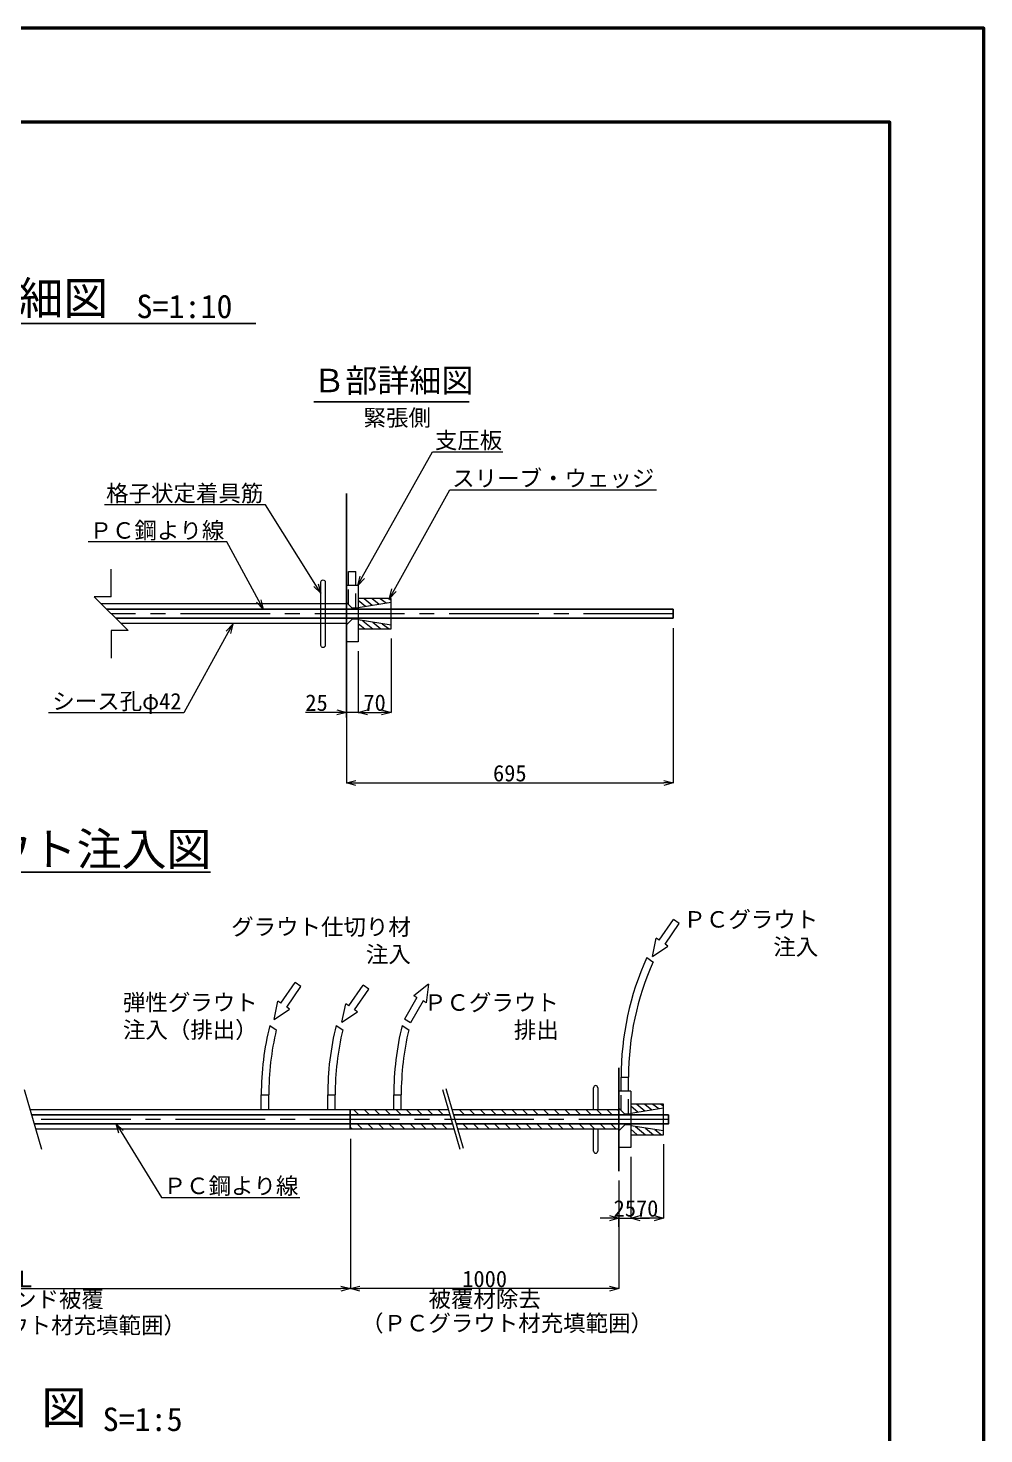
# Model space of a CAD drawing. Header units: millimetres. Extents: x 0 to 84100, y 0 to 59400.
# Drawn here: x 63782 to 84100, y 29496 to 59400 of the extents above; entities that cross this region are included whole.
import ezdxf
from ezdxf import colors
from ezdxf.entities.mleader import LeaderData, LeaderLine
from ezdxf.enums import TextEntityAlignment as Align
from ezdxf.math import Vec2, Vec3

# ---------------------------------------------------------------- set-up
doc = ezdxf.new("R2010")
doc.units = ezdxf.units.MM
doc.header["$LTSCALE"] = 100
doc.header["$PDMODE"] = 3
doc.header["$PDSIZE"] = -2
doc.linetypes.add('CENTER2', pattern=[28.575, 19.05, -3.175, 3.175, -3.175])
doc.linetypes.add('HIDDEN2', pattern=[4.7625, 3.175, -1.5875])
doc.layers.get('0').update_dxf_attribs({"lineweight": 9})
for name, color, linetype, lineweight in [('0その他', 7, 'Continuous', 13), ('0中心線', 7, 'CENTER2', 5), ('0寸法', 7, 'Continuous', 5), ('0文字', 41, 'Continuous', 5), ('1Pca-BOX', 3, 'Continuous', 25), ('1シース・トランペットシース', 4, 'Continuous', 13), ('3PC定着具', 150, 'Continuous', 13), ('3PC鋼材', 60, 'Continuous', 25), ('D-TTL', 2, 'Continuous', 50)]:
    doc.layers.add(name, color=color, linetype=linetype, lineweight=lineweight)
doc.layers.add('0タイトル', color=7, linetype='Continuous')
doc.styles.add('寸法文字', font='MS Gothic.ttf')
doc.styles.add('文字', font='MS Gothic.ttf')
doc.dimstyles.new('1／10', dxfattribs={"dimscale": 100, "dimtxt": 3.5, "dimasz": 2, "dimexe": 0, "dimexo": 2, "dimgap": 0.3, "dimtad": 1, "dimdec": 0, "dimlfac": 0.1, "dimzin": 1, "dimdsep": 46, "dimtxsty": '寸法文字', "dimblk": 'OPEN30', "dimcen": 2.5, "dimclrd": 256, "dimclre": 256, "dimclrt": 256, "dimadec": 0, "dimazin": 0, "dimtfac": 1, "dimtdec": 0, "dimtmove": 0, "dimatfit": 3, "dimldrblk": 'OPEN30', "dimfxl": 1, "dimlwd": -1, "dimlwe": -1, "dimarcsym": 0})
pattern_1 = [(135, (-498545.33, 56046.46), (-112.2532, -112.2532), [])]

# ---------------------------------------------------------------- blocks, each defined once
blk = doc.blocks.new('_Open30')
at = {"color": 0, "linetype": 'ByBlock', "lineweight": -2}
for p, q in [((-1, 0.27), (0, 0)), ((0, 0), (-1, -0.27)), ((0, 0), (-1, 0))]:
    blk.add_line(p, q, dxfattribs=at)
blk = doc.blocks.new('*D36')
at = {"layer": '0寸法', "transparency": 16777216}
for p, q in [((70797, 46143), (70797, 44843)), ((70547, 45643), (70547, 44843)), ((70347, 44843), (69680, 44843)), ((70797, 44843), (70547, 44843)), ((70997, 44843), (71197, 44843))]:
    blk.add_line(p, q, dxfattribs=at)
at = {"layer": 'Defpoints', "color": 0, "transparency": 16777216}
for p in [(70797, 46343), (70547, 45843), (70797, 44843)]:
    blk.add_point(p, dxfattribs=at)
at = {"layer": '0寸法', "transparency": 16777216, "xscale": 200, "yscale": 200, "zscale": 200}
blk.add_blockref('_Open30', (70547, 44843), dxfattribs=at)
at = {"layer": '0寸法', "transparency": 16777216, "xscale": 200, "yscale": 200, "zscale": 200, "rotation": 180}
blk.add_blockref('_Open30', (70797, 44843), dxfattribs=at)
at = {"layer": '0寸法', "transparency": 16777216, "insert": (69913, 45048), "char_height": 350, "attachment_point": 5, "style": '寸法文字'}
blk.add_mtext('25', dxfattribs=at)
blk = doc.blocks.new('*D37')
at = {"layer": '0寸法', "transparency": 16777216}
for p, q in [((77497, 46633), (77497, 43343)), ((70547, 45643), (70547, 43343)), ((70747, 43343), (77297, 43343))]:
    blk.add_line(p, q, dxfattribs=at)
at = {"layer": 'Defpoints', "color": 0, "transparency": 16777216}
for p in [(77497, 46833), (70547, 45843), (77497, 43343)]:
    blk.add_point(p, dxfattribs=at)
at = {"layer": '0寸法', "transparency": 16777216, "xscale": 200, "yscale": 200, "zscale": 200, "rotation": 180}
blk.add_blockref('_Open30', (70547, 43343), dxfattribs=at)
at = {"layer": '0寸法', "transparency": 16777216, "xscale": 200, "yscale": 200, "zscale": 200}
blk.add_blockref('_Open30', (77497, 43343), dxfattribs=at)
at = {"layer": '0寸法', "transparency": 16777216, "insert": (74022, 43548), "char_height": 350, "attachment_point": 5, "style": '寸法文字'}
blk.add_mtext('695', dxfattribs=at)
blk = doc.blocks.new('*D41')
at = {"layer": '0寸法', "transparency": 16777216}
for p, q in [((71497, 46418), (71497, 44843)), ((70797, 46143), (70797, 44843)), ((70997, 44843), (71297, 44843))]:
    blk.add_line(p, q, dxfattribs=at)
at = {"layer": 'Defpoints', "color": 0, "transparency": 16777216}
for p in [(71497, 46618), (70797, 46343), (71497, 44843)]:
    blk.add_point(p, dxfattribs=at)
at = {"layer": '0寸法', "transparency": 16777216, "xscale": 200, "yscale": 200, "zscale": 200, "rotation": 180}
blk.add_blockref('_Open30', (70797, 44843), dxfattribs=at)
at = {"layer": '0寸法', "transparency": 16777216, "xscale": 200, "yscale": 200, "zscale": 200}
blk.add_blockref('_Open30', (71497, 44843), dxfattribs=at)
at = {"layer": '0寸法', "transparency": 16777216, "insert": (71147, 45048), "char_height": 350, "attachment_point": 5, "style": '寸法文字'}
blk.add_mtext('70', dxfattribs=at)
blk = doc.blocks.new('A$C220B0DA9')
at = {"layer": '3PC定着具'}
for points in [[(0, 135), (0, -135)], [(18, -135), (18, 135)]]:
    blk.add_lwpolyline(points, dxfattribs=at)
for centre, start, end in [((9, 135), 0, 180), ((9, -135), 180, 0)]:
    blk.add_arc(centre, 9, start, end, dxfattribs=at)
blk = doc.blocks.new('A$C11471037')
at = {"layer": '3PC定着具'}
for p, q in [((325, 700), (-325, 700)), ((-325, 700), (-325, 0)), ((-325, 641), (-291, 700)), ((-325, 470), (-229, 599)), ((-133, 0), (-245, 700)), ((245, 700), (133, 0)), ((215, 510), (325, 657)), ((325, 0), (325, 700)), ((-325, 299), (-205, 449)), ((-325, 128), (-181, 300)), ((150, 101), (325, 312)), ((183, 312), (325, 486)), ((-325, 0), (325, 0)), ((-289, 0), (-158, 157)), ((208, 0), (325, 141))]:
    blk.add_line(p, q, dxfattribs=at)
blk = doc.blocks.new('A$C69506A35')
at = {"layer": '3PC定着具'}
for p, q in [((-80, 1200), (-80, 1498)), ((79, 1498), (-80, 1498)), ((79, 1200), (79, 1498)), ((-125, 1200), (125, 1200)), ((-125, 1200), (-125, 0)), ((-125, 1200), (-125, 0)), ((125, 1200), (125, 0)), ((-125, 0), (125, 0))]:
    blk.add_line(p, q, dxfattribs=at)
at = {"layer": '3PC定着具', "linetype": 'HIDDEN2'}
for p, q in [((-80, 715), (-80, 1200)), ((79, 800), (79, 1200)), ((-125, 715), (0, 715)), ((0, 715), (125, 840)), ((-125, 485), (0, 485)), ((0, 485), (125, 360))]:
    blk.add_line(p, q, dxfattribs=at)
blk = doc.blocks.new('*D42')
at = {"layer": '0寸法', "transparency": 16777216}
for p, q in [((70632, 35775), (70632, 32585)), ((76342, 34885), (76342, 32585)), ((76142, 32585), (70832, 32585))]:
    blk.add_line(p, q, dxfattribs=at)
at = {"layer": 'Defpoints', "color": 0, "transparency": 16777216}
for p in [(70632, 35975), (76342, 35085), (70632, 32585)]:
    blk.add_point(p, dxfattribs=at)
at = {"layer": '0寸法', "transparency": 16777216, "xscale": 200, "yscale": 200, "zscale": 200, "rotation": 180}
blk.add_blockref('_Open30', (70632, 32585), dxfattribs=at)
at = {"layer": '0寸法', "transparency": 16777216, "xscale": 200, "yscale": 200, "zscale": 200}
blk.add_blockref('_Open30', (76342, 32585), dxfattribs=at)
at = {"layer": '0寸法', "transparency": 16777216, "char_height": 350, "attachment_point": 5, "style": '寸法文字'}
for s, insert in [('1000', (73487, 32790)), ('被覆材除去', (73487, 32345))]:
    blk.add_mtext(s, dxfattribs=dict(at, insert=insert))
blk = doc.blocks.new('*D46')
at = {"layer": '0寸法', "transparency": 16777216}
for p, q in [((76592, 35392), (76592, 34085)), ((76142, 34085), (75942, 34085)), ((76342, 33901), (76342, 34085)), ((76342, 34085), (76592, 34085)), ((76792, 34085), (76992, 34085))]:
    blk.add_line(p, q, dxfattribs=at)
at = {"layer": 'Defpoints', "color": 0, "transparency": 16777216}
for p in [(76592, 35592), (76342, 34101), (76592, 34085)]:
    blk.add_point(p, dxfattribs=at)
at = {"layer": '0寸法', "transparency": 16777216, "xscale": 200, "yscale": 200, "zscale": 200}
blk.add_blockref('_Open30', (76342, 34085), dxfattribs=at)
at = {"layer": '0寸法', "transparency": 16777216, "xscale": 200, "yscale": 200, "zscale": 200, "rotation": 180}
blk.add_blockref('_Open30', (76592, 34085), dxfattribs=at)
at = {"layer": '0寸法', "transparency": 16777216, "insert": (76467, 34290), "char_height": 350, "attachment_point": 5, "style": '寸法文字'}
blk.add_mtext('25', dxfattribs=at)
blk = doc.blocks.new('*D47')
at = {"layer": '0寸法', "transparency": 16777216}
for p, q in [((77292, 35660), (77292, 34085)), ((76592, 35392), (76592, 34085)), ((77092, 34085), (76792, 34085))]:
    blk.add_line(p, q, dxfattribs=at)
at = {"layer": 'Defpoints', "color": 0, "transparency": 16777216}
for p in [(76592, 35592), (77292, 35860), (76592, 34085)]:
    blk.add_point(p, dxfattribs=at)
at = {"layer": '0寸法', "transparency": 16777216, "xscale": 200, "yscale": 200, "zscale": 200, "rotation": 180}
blk.add_blockref('_Open30', (76592, 34085), dxfattribs=at)
at = {"layer": '0寸法', "transparency": 16777216, "xscale": 200, "yscale": 200, "zscale": 200}
blk.add_blockref('_Open30', (77292, 34085), dxfattribs=at)
at = {"layer": '0寸法', "transparency": 16777216, "insert": (76942, 34290), "char_height": 350, "attachment_point": 5, "style": '寸法文字'}
blk.add_mtext('70', dxfattribs=at)
blk = doc.blocks.new('A$C3E225B66')
at = {"layer": '3PC定着具'}
for p, q in [((325, 700), (-325, 700)), ((-325, 700), (-325, 0)), ((-325, 641), (-291, 700)), ((-325, 470), (-229, 599)), ((-133, 0), (-245, 700)), ((245, 700), (133, 0)), ((215, 510), (325, 657)), ((325, 0), (325, 700)), ((-325, 299), (-205, 449)), ((-325, 128), (-181, 300)), ((150, 101), (325, 312)), ((183, 312), (325, 486)), ((-325, 0), (325, 0)), ((-289, 0), (-158, 157)), ((208, 0), (325, 141))]:
    blk.add_line(p, q, dxfattribs=at)
blk = doc.blocks.new('*D49')
at = {"layer": '0寸法', "transparency": 16777216}
for p, q in [((56812, 35775), (56812, 32585)), ((70632, 35775), (70632, 32585)), ((57012, 32585), (70432, 32585))]:
    blk.add_line(p, q, dxfattribs=at)
at = {"layer": 'Defpoints', "color": 0, "transparency": 16777216}
for p in [(56812, 35975), (70632, 35975), (70632, 32585)]:
    blk.add_point(p, dxfattribs=at)
at = {"layer": '0寸法', "transparency": 16777216, "xscale": 200, "yscale": 200, "zscale": 200, "rotation": 180}
blk.add_blockref('_Open30', (56812, 32585), dxfattribs=at)
at = {"layer": '0寸法', "transparency": 16777216, "xscale": 200, "yscale": 200, "zscale": 200}
blk.add_blockref('_Open30', (70632, 32585), dxfattribs=at)
at = {"layer": '0寸法', "transparency": 16777216, "char_height": 350, "attachment_point": 5, "style": '寸法文字'}
for s, insert in [('Ｌ', (63722, 32790)), ('アンボンド被覆', (63722, 32341))]:
    blk.add_mtext(s, dxfattribs=dict(at, insert=insert))

msp = doc.modelspace()

# ---------------------------------------------------------------- hatches: boundary and pattern name
at = {"layer": '0その他'}
h = msp.add_hatch(dxfattribs=at)
h.set_pattern_fill('ANSI31', color=256, scale=50, angle=90, style=0)
h.set_pattern_definition(pattern_1)
h.paths.add_polyline_path([(70631.52, 36394.96), (72714.71, 36394.96), (72747.68, 36281.46), (70631.52, 36281.46)])
h.paths.add_polyline_path([(70631.52, 36088.46), (72803.75, 36088.46), (72836.73, 35974.96), (70631.52, 35974.96)])
h = msp.add_hatch(dxfattribs=at)
h.set_pattern_fill('ANSI31', color=256, scale=50, angle=90, style=0)
h.set_pattern_definition(pattern_1)
h.paths.add_polyline_path([(76341.52, 36394.96), (72792.81, 36394.96), (72825.78, 36281.46), (76341.52, 36281.46)])
h.paths.add_polyline_path([(76341.52, 36088.46), (72881.85, 36088.46), (72914.83, 35974.96), (76341.52, 35974.96)])

# ---------------------------------------------------------------- linework, layer by layer
for p, q in [((65546.92, 47303.46), (65546.92, 47888.97)), ((65546.92, 47303.46), (65186.92, 47303.46)), ((65186.92, 47303.46), (65906.92, 46583.46)), ((65546.92, 46583.46), (65546.92, 45997.96)), ((65906.92, 46583.46), (65546.92, 46583.46)), ((76933.84, 39628.94), (77065.29, 39536.93)), ((68917.27, 38185.06), (69057.43, 38087.91)), ((70329.8, 38185.06), (70469.97, 38087.91)), ((71733.12, 38185.06), (71873.28, 38087.91)), ((63698.5, 36818.93), (64066.87, 35550.99)), ((72591.53, 36818.93), (72959.9, 35550.99)), ((72663.55, 36839.86), (73031.92, 35571.92)), ((68739.47, 36704.96), (68895.47, 36704.96)), ((68739.47, 36394.96), (68739.47, 36704.96)), ((68895.47, 36394.96), (68895.47, 36704.96)), ((70152, 36704.96), (70308, 36704.96)), ((70152, 36394.96), (70152, 36704.96)), ((70308, 36394.96), (70308, 36704.96)), ((71555.32, 36704.96), (71711.32, 36704.96)), ((71555.32, 36394.96), (71555.32, 36704.96)), ((71711.32, 36394.96), (71711.32, 36704.96))]:
    msp.add_line(p, q, dxfattribs=at)
for centre, radius, start in [((82585.56, 37083.36), 6198.54, 155.752863), ((82585.56, 37083.36), 6039.54, 156.030431), ((74936.51, 36704.96), 6198.54, 166.18542), ((74936.51, 36704.96), 6039.54, 166.762825), ((76349.05, 36704.96), 6198.54, 166.18542), ((76349.05, 36704.96), 6039.54, 166.762825), ((77752.36, 36704.96), 6198.54, 166.18542), ((77752.36, 36704.96), 6039.54, 166.762825)]:
    msp.add_arc(centre, radius, start, 180, dxfattribs=at)
at = {"layer": '0タイトル'}
for p, q in [((59694.38, 53118.21), (68621.19, 53118.21)), ((73155.96, 51451.54), (69853.43, 51451.54)), ((67655.75, 41447.82), (60659.82, 41447.82))]:
    msp.add_line(p, q, dxfattribs=at)
at = {"layer": '0中心線'}
for p, q in [((77496.92, 46943.46), (65546.92, 46943.46)), ((77392.9, 36184.96), (63882.68, 36184.96))]:
    msp.add_line(p, q, dxfattribs=at)
at = {"layer": '0文字'}
for p, q in [((77198.39, 39996.44), (77500.14, 40436.17)), ((77623.82, 40351.3), (77500.14, 40436.17)), ((77322.06, 39911.57), (77623.82, 40351.3)), ((77051.87, 39650.38), (77136.55, 40038.88)), ((77051.87, 39650.38), (77383.9, 39869.13)), ((77198.39, 39996.44), (77136.55, 40038.88)), ((77383.9, 39869.13), (77322.06, 39911.57)), ((69155.48, 38657.1), (69457.24, 39096.84)), ((69279.16, 38572.23), (69580.92, 39011.96)), ((69580.92, 39011.96), (69457.24, 39096.84)), ((70599.41, 38602.9), (70901.17, 39042.63)), ((70723.09, 38518.03), (71024.85, 38957.76)), ((71024.85, 38957.76), (70901.17, 39042.63)), ((72296.18, 39061.33), (71983.09, 38816.23)), ((72296.18, 39061.33), (72243.47, 38667.22)), ((69008.97, 38311.04), (69093.64, 38699.54)), ((69155.48, 38657.1), (69093.64, 38699.54)), ((70452.89, 38256.84), (70537.57, 38645.33)), ((70599.41, 38602.9), (70537.57, 38645.33)), ((72048.19, 38778.98), (71783.29, 38316.1)), ((72178.37, 38704.47), (71913.48, 38241.6)), ((72048.19, 38778.98), (71983.09, 38816.23)), ((72243.47, 38667.22), (72178.37, 38704.47)), ((69008.97, 38311.04), (69341, 38529.79)), ((69341, 38529.79), (69279.16, 38572.23)), ((70452.89, 38256.84), (70784.93, 38475.59)), ((70784.93, 38475.59), (70723.09, 38518.03)), ((71913.48, 38241.6), (71783.29, 38316.1))]:
    msp.add_line(p, q, dxfattribs=at)
at = {"layer": '1Pca-BOX'}
for p, q in [((70546.92, 44735.74), (70546.92, 49501.18)), ((76341.52, 37284.96), (76341.52, 35084.96))]:
    msp.add_line(p, q, dxfattribs=at)
at = {"layer": '1シース・トランペットシース'}
for p, q in [((70546.92, 47153.46), (65336.92, 47153.46)), ((70546.92, 46733.46), (65756.92, 46733.46)), ((63818.77, 36394.96), (72714.71, 36394.96)), ((72792.81, 36394.96), (76341.52, 36394.96)), ((72836.73, 35974.96), (63947.09, 35974.96)), ((76341.52, 35974.96), (72914.83, 35974.96))]:
    msp.add_line(p, q, dxfattribs=at)
at = {"layer": '3PC定着具'}
for points in [[(75801.52, 36394.96), (75801.52, 36859.96)], [(75891.52, 36859.96), (75891.52, 36394.96)], [(75801.52, 35509.96), (75801.52, 35974.96)], [(75891.52, 35974.96), (75891.52, 35509.96)]]:
    msp.add_lwpolyline(points, dxfattribs=at)
for centre, start, end in [((75846.52, 36859.96), 0, 180), ((75846.52, 35509.96), 180, 0)]:
    msp.add_arc(centre, 45, start, end, dxfattribs=at)
at = {"layer": '3PC鋼材'}
for p, q in [((77496.92, 47039.96), (65450.42, 47039.96)), ((65643.42, 46846.96), (77496.92, 46846.96)), ((70631.52, 35974.96), (70631.52, 36394.96))]:
    msp.add_line(p, q, dxfattribs=at)
for points in [[(70546.92, 46846.96), (70546.92, 47039.96)], [(77496.92, 46846.96), (77496.92, 47039.96)], [(63854.65, 36281.46), (72747.68, 36281.46)], [(72881.85, 36088.46), (77392.9, 36088.46), (77392.9, 36281.46), (72825.78, 36281.46)], [(72803.75, 36088.46), (63910.72, 36088.46)]]:
    msp.add_lwpolyline(points, dxfattribs=at)
at = {"layer": 'D-TTL'}
for points in [[(0, 0), (84100, 0), (84100, 59400), (0, 59400)], [(2000, 2000), (82100, 2000), (82100, 57400), (2000, 57400)]]:
    msp.add_lwpolyline(points, close=True, dxfattribs=at)

# ---------------------------------------------------------------- block references
at = {"layer": '3PC定着具', "color": 2, "lineweight": 9, "xscale": -5, "yscale": 5, "zscale": 5}
msp.add_blockref('A$C220B0DA9', (70096.92, 46943.46), dxfattribs=at)
at = {"layer": '3PC定着具', "xscale": -1}
for p in [(70671.92, 46343.46), (76466.52, 35584.96)]:
    msp.add_blockref('A$C69506A35', p, dxfattribs=at)
at = {"layer": '3PC定着具', "rotation": 270}
for name, p in [('A$C11471037', (70796.92, 46943.46)), ('A$C3E225B66', (76591.52, 36184.96))]:
    msp.add_blockref(name, p, dxfattribs=at)

# ---------------------------------------------------------------- texts
at = {"layer": '0タイトル'}
for s, height, style, p in [('定着部詳細図', 700, '寸法文字', (59755.04, 53305.5)), ('S=1:10', 500, '寸法文字', (66085.24, 53230.21)), ('Ｂ部詳細図', 500, '文字', (69839.66, 51654.01)), ('グラウト注入図', 700, '寸法文字', (60994.17, 41586.28)), ('S=1:5', 500, '寸法文字', (65366.89, 29555.77))]:
    msp.add_text(s, height=height, dxfattribs=dict(at, style=style)).set_placement(p)
at = {"layer": '0タイトル', "style": '寸法文字'}
msp.add_text('部 品 図', height=700, dxfattribs=at).set_placement((63112.96, 29500.08), align=Align.BOTTOM_CENTER)
at = {"layer": '0文字'}
for s, style, p in [('緊張側', '文字', (70912.59, 50936.61)), ('（弾性グラウト材充填範囲）', '寸法文字', (60929.34, 31631.05)), ('（ＰＣグラウト材充填範囲）', '文字', (70859.73, 31676.05))]:
    msp.add_text(s, height=350, dxfattribs=dict(at, style=style)).set_placement(p)
at = {"layer": '0文字', "char_height": 350, "attachment_point": 6, "style": '文字'}
for s, insert in [('グラウト仕切り材\\P注入', (71917.57, 39970.74)), ('ＰＣグラウト\\P注入', (80578.43, 40130.29)), ('弾性グラウト\\P注入（排出）', (68661.48, 38360.34)), ('ＰＣグラウト\\P排出', (75063, 38360.34))]:
    msp.add_mtext(s, dxfattribs=dict(at, insert=insert))

# ---------------------------------------------------------------- dimensions: what is measured, and where the dimension line sits
at = {"layer": '0寸法'}
for base, p1, p2, picture, middle in [((77496.92, 43343.46), (70546.92, 45843.46), (77496.92, 46833.46), '*D37', (74021.92, 43548.46)), ((71496.92, 44843.46), (70796.92, 46343.46), (71496.92, 46618.46), '*D41', (71146.92, 45048.46))]:
    dim = msp.add_linear_dim(base=base, p1=p1, p2=p2, dimstyle='1／10', dxfattribs=at)
    dim.commit()
    dim.dimension.update_dxf_attribs({"geometry": picture, "text_midpoint": middle})
for base, p1, p2, picture, middle in [((70796.92, 44843.46), (70546.92, 45843.46), (70796.92, 46343.46), '*D36', (69913.49, 44843.46)), ((76591.52, 34084.96), (76341.52, 34101.03), (76591.52, 35592.04), '*D46', (76466.52, 34084.96))]:
    dim = msp.add_linear_dim(base=base, p1=p1, p2=p2, dimstyle='1／10', dxfattribs=at)
    dim.commit()
    dim.dimension.update_dxf_attribs({"geometry": picture, "text_midpoint": middle, "dimtype": 160})
dim = msp.add_linear_dim(base=(70631.52, 32584.96), p1=(56812.47, 35974.96), p2=(70631.52, 35974.96), text='Ｌ\\Xアンボンド被覆', dimstyle='1／10', dxfattribs=at)
dim.commit()
dim.dimension.update_dxf_attribs({"geometry": '*D49', "text_midpoint": (63721.99, 32584.96)})
dim = msp.add_linear_dim(base=(70631.52, 32584.96), p1=(76341.52, 35084.96), p2=(70631.52, 35974.96), angle=180, text='1000\\X被覆材除去', dimstyle='1／10', dxfattribs=at)
dim.commit()
dim.dimension.update_dxf_attribs({"geometry": '*D42', "text_midpoint": (73486.52, 32584.96)})
dim = msp.add_linear_dim(base=(76591.52, 34084.96), p1=(77291.52, 35859.96), p2=(76591.52, 35592.04), angle=180, dimstyle='1／10', dxfattribs=at)
dim.commit()
dim.dimension.update_dxf_attribs({"geometry": '*D47', "text_midpoint": (76941.52, 34289.96)})

# ---------------------------------------------------------------- leaders
at = {"layer": '0文字'}
ml = msp.add_multileader_mtext('Standard', dxfattribs=at)
ml.set_content('支圧板', color=256, style='寸法文字')
ml.set_leader_properties(color=256, linetype='ByLayer', lineweight=-1)
ml.set_arrow_properties(name='OPEN30')
ml.build(insert=Vec2(0, 0))
ml.multileader.update_dxf_attribs({"text_left_attachment_type": 6, "text_right_attachment_type": 6, "dogleg_length": 0, "arrow_head_size": 200, "scale": 100})
ctx = ml.context
ctx.base_point, ctx.scale, ctx.char_height, ctx.arrow_head_size, ctx.landing_gap_size, ctx.plane_origin = Vec3(72379.92, 50387.46), 100, 350, 200, 50, Vec3(70162.5, 49717.13)
ctx.left_attachment, ctx.right_attachment = 6, 6
notes = []
notes.append((ctx, [(0, (1, 1, 0), (72379.92, 50387.46), (1, 0), 0, [(0, [(70787.94, 47543.46)], 0, [])])]))
ctx.mtext.insert, ctx.mtext.line_spacing_factor, ctx.mtext.line_spacing_style, ctx.mtext.flow_direction = Vec3(72429.92, 50807.46), 0.8, 2, 5
ml = msp.add_multileader_mtext('Standard', dxfattribs=at)
ml.set_content('スリーブ・ウェッジ', color=256, style='寸法文字')
ml.set_leader_properties(color=256, linetype='ByLayer', lineweight=-1)
ml.set_arrow_properties(name='OPEN30')
ml.build(insert=Vec2(0, 0))
ml.multileader.update_dxf_attribs({"text_left_attachment_type": 6, "text_right_attachment_type": 6, "dogleg_length": 0, "arrow_head_size": 200, "scale": 100})
ctx = ml.context
ctx.base_point, ctx.scale, ctx.char_height, ctx.arrow_head_size, ctx.landing_gap_size, ctx.plane_origin = Vec3(72746.85, 49578.29), 100, 350, 200, 50, Vec3(73244.15, 48907.96)
ctx.left_attachment, ctx.right_attachment = 6, 6
notes.append((ctx, [(0, (1, 1, 0), (72746.85, 49578.29), (1, 0), 0, [(0, [(71463.27, 47268.46)], 0, [])])]))
ctx.mtext.insert, ctx.mtext.line_spacing_factor, ctx.mtext.line_spacing_style, ctx.mtext.flow_direction = Vec3(72796.85, 49998.29), 0.8, 2, 5
ml = msp.add_multileader_mtext('Standard', dxfattribs=at)
ml.set_content('格子状定着具筋', color=256, style='寸法文字')
ml.set_leader_properties(color=256, linetype='ByLayer', lineweight=-1)
ml.set_arrow_properties(name='OPEN30')
ml.build(insert=Vec2(0, 0))
ml.multileader.update_dxf_attribs({"text_left_attachment_type": 6, "text_right_attachment_type": 6, "dogleg_length": 0, "arrow_head_size": 200, "scale": 100})
ctx = ml.context
ctx.base_point, ctx.scale, ctx.char_height, ctx.arrow_head_size, ctx.landing_gap_size, ctx.plane_origin = Vec3(65597.42, 49260.08), 100, 350, 200, 50, Vec3(65201.07, 48589.75)
ctx.left_attachment, ctx.right_attachment, ctx.text_align_type = 6, 6, 2
notes.append((ctx, [(1, (1, 1, 0), (68831.43, 49260.08), (-1, 0), 0, [(0, [(70006.92, 47379.07)], 0, [])])]))
ctx.mtext.insert, ctx.mtext.alignment, ctx.mtext.line_spacing_factor, ctx.mtext.line_spacing_style, ctx.mtext.flow_direction = Vec3(68781.43, 49680.08), 3, 0.8, 2, 5
ml = msp.add_multileader_mtext('Standard', dxfattribs=at)
ml.set_content('ＰＣ鋼より線', color=256, style='寸法文字')
ml.set_leader_properties(color=256, linetype='ByLayer', lineweight=-1)
ml.set_arrow_properties(name='OPEN30')
ml.build(insert=Vec2(0, 0))
ml.multileader.update_dxf_attribs({"text_left_attachment_type": 6, "text_right_attachment_type": 6, "dogleg_length": 0, "arrow_head_size": 200, "scale": 100})
ctx = ml.context
ctx.base_point, ctx.scale, ctx.char_height, ctx.arrow_head_size, ctx.landing_gap_size, ctx.plane_origin = Vec3(65302.19, 48469.08), 100, 350, 200, 50, Vec3(64372.84, 47798.76)
ctx.left_attachment, ctx.right_attachment, ctx.text_align_type = 6, 6, 2
notes.append((ctx, [(1, (1, 1, 0), (68003.21, 48469.08), (-1, 0), 0, [(0, [(68778.31, 47039.96)], 0, [])])]))
ctx.mtext.insert, ctx.mtext.alignment, ctx.mtext.line_spacing_factor, ctx.mtext.line_spacing_style, ctx.mtext.flow_direction = Vec3(67953.21, 48889.08), 3, 0.8, 2, 5
ml = msp.add_multileader_mtext('Standard', dxfattribs=at)
ml.set_content('シース孔φ42', color=256, style='寸法文字')
ml.set_leader_properties(color=256, linetype='ByLayer', lineweight=-1)
ml.set_arrow_properties(name='OPEN30')
ml.build(insert=Vec2(0, 0))
ml.multileader.update_dxf_attribs({"text_left_attachment_type": 6, "text_right_attachment_type": 6, "dogleg_length": 0, "arrow_head_size": 200, "scale": 100})
ctx = ml.context
ctx.base_point, ctx.scale, ctx.char_height, ctx.arrow_head_size, ctx.landing_gap_size, ctx.plane_origin = Vec3(64351.22, 44836.93), 100, 350, 200, 50, Vec3(63462.74, 44166.6)
ctx.left_attachment, ctx.right_attachment, ctx.text_align_type = 6, 6, 2
notes.append((ctx, [(1, (1, 1, 0), (67093.1, 44836.93), (-1, 0), 0, [(0, [(68132.29, 46723.46)], 0, [])])]))
ctx.mtext.insert, ctx.mtext.alignment, ctx.mtext.line_spacing_factor, ctx.mtext.line_spacing_style, ctx.mtext.flow_direction = Vec3(67043.1, 45256.93), 3, 0.8, 2, 5
ml = msp.add_multileader_mtext('Standard', dxfattribs=at)
ml.set_content('ＰＣ鋼より線', color=256, style='寸法文字')
ml.set_leader_properties(color=256, linetype='ByLayer', lineweight=-1)
ml.set_arrow_properties(name='OPEN30')
ml.build(insert=Vec2(0, 0))
ml.multileader.update_dxf_attribs({"text_left_attachment_type": 6, "text_right_attachment_type": 6, "dogleg_length": 0, "arrow_head_size": 200, "scale": 100})
ctx = ml.context
ctx.base_point, ctx.scale, ctx.char_height, ctx.arrow_head_size, ctx.landing_gap_size, ctx.plane_origin = Vec3(66614.01, 34526.57), 100, 350, 200, 50, Vec3(65684.66, 33856.24)
ctx.left_attachment, ctx.right_attachment = 6, 6
notes.append((ctx, [(0, (1, 1, 0), (66614.01, 34526.57), (1, 0), 0, [(0, [(65651.82, 36088.46)], 0, [])])]))
ctx.mtext.insert, ctx.mtext.line_spacing_factor, ctx.mtext.line_spacing_style, ctx.mtext.flow_direction = Vec3(66664.01, 34946.57), 0.8, 2, 5
for ctx, leaders in notes:
    for number, flags, end, landing, length, lines in leaders:
        leader = LeaderData()
        leader.index, (leader.has_last_leader_line, leader.has_dogleg_vector, leader.attachment_direction) = number, flags
        leader.last_leader_point, leader.dogleg_vector, leader.dogleg_length = Vec3(end), Vec3(landing), length
        for number, points, colour, breaks in lines:
            line = LeaderLine()
            line.index, line.vertices, line.color, line.breaks = number, Vec3.list(points), colors.encode_raw_color(colour), breaks
            leader.lines.append(line)
        ctx.leaders.append(leader)

doc.saveas('drawing.dxf')
